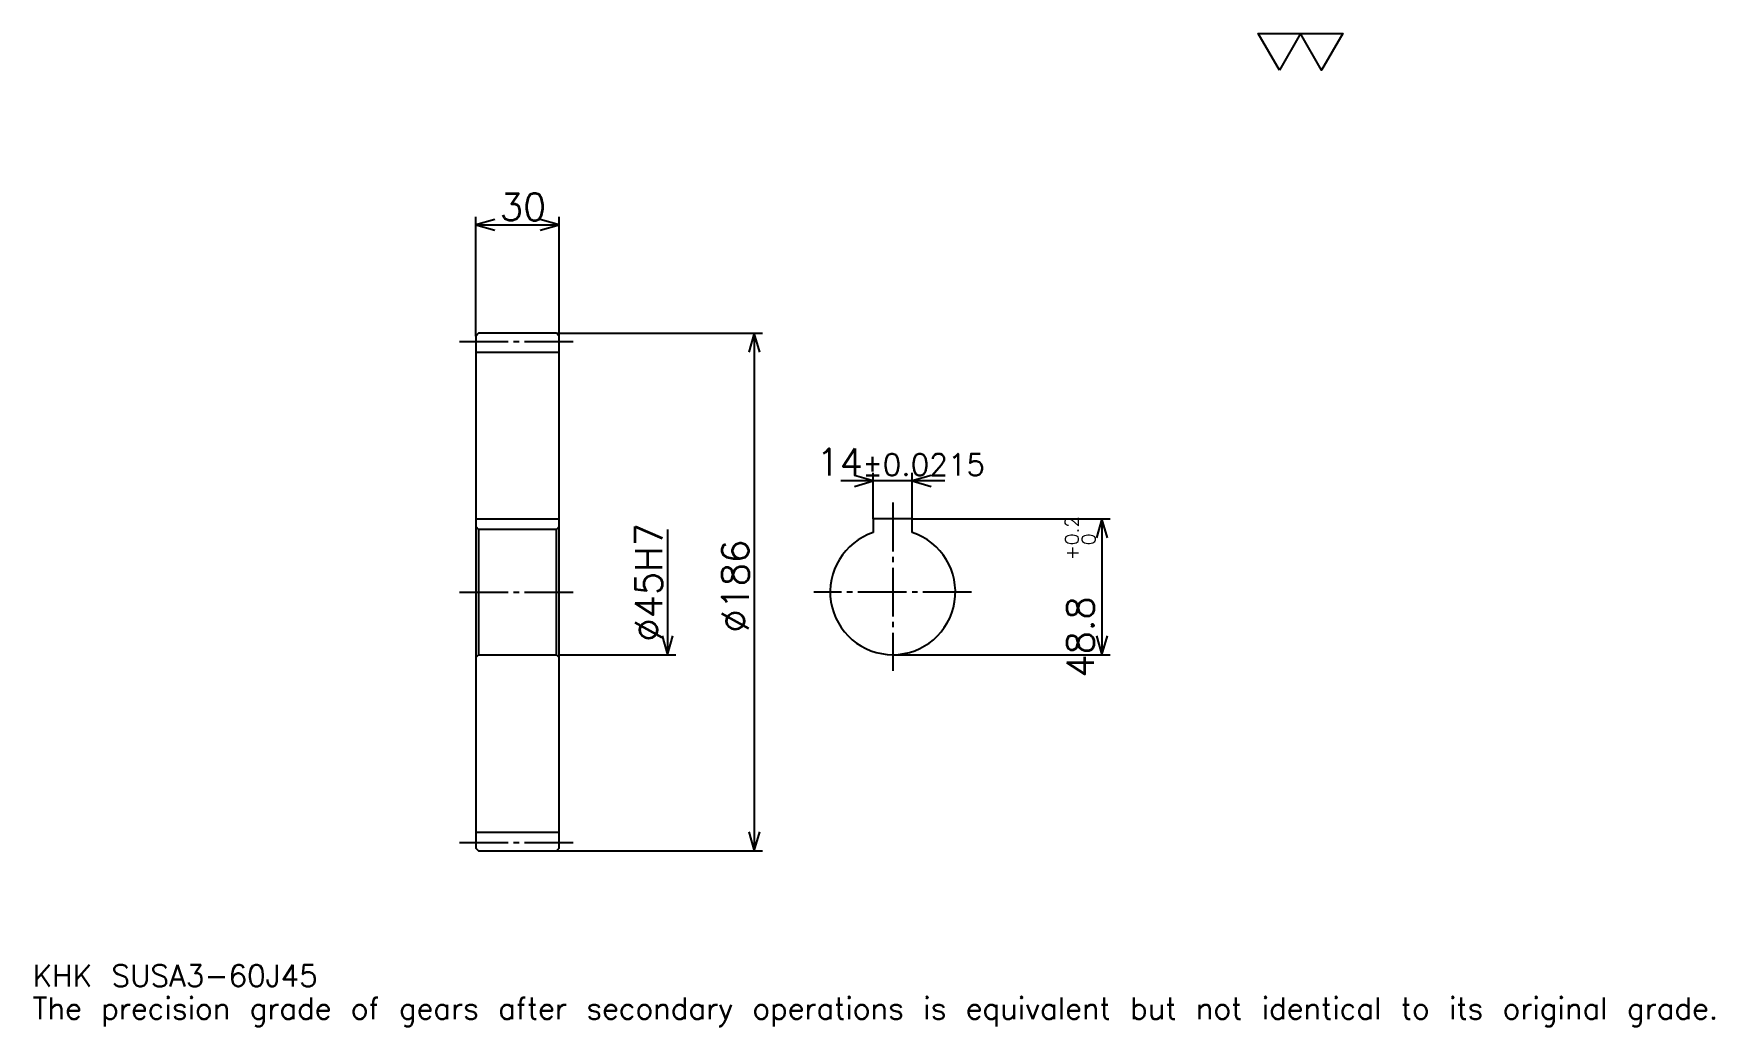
# Model space of a CAD drawing. Extents: x 20 to 624, y 7 to 364.
import ezdxf

# ---------------------------------------------------------------- set-up
doc = ezdxf.new("R2010")
doc.units = 0
doc.linetypes.add('DASHDOT', pattern=[23.380436, 17.535326, -1.94837, 1.94837, -1.94837])
doc.layers.get('0').update_dxf_attribs({"linetype": 'CONTINUOUS'})
doc.layers.add('DASHDOT', color=6, linetype='DASHDOT')
doc.styles.add('KANJI', font='TXT', dxfattribs={"bigfont": 'BIGFONT'})

msp = doc.modelspace()

# ---------------------------------------------------------------- linework, layer by layer
at = {"color": 5}
for p, q in [((178.725555, 256.210602), (178.725555, 298.100555)), ((208.725555, 256.210602), (208.725555, 298.100555)), ((178.725555, 295.177979), (208.725555, 295.177979)), ((178.725555, 255.210602), (178.725555, 256.210602)), ((207.725555, 256.210602), (208.725555, 256.210602)), ((208.725555, 256.210602), (281.789429, 256.210602)), ((208.725555, 255.210602), (208.725555, 256.210602)), ((278.866852, 256.210602), (278.866852, 70.210602)), ((321.644043, 189.510605), (321.644043, 206.071747)), ((335.644043, 189.510605), (335.644043, 206.071747)), ((347.334229, 203.149185), (309.953796, 203.149185)), ((335.644043, 189.510605), (406.759521, 189.510605)), ((403.836975, 189.510605), (403.836975, 140.710602)), ((247.692947, 185.710602), (247.692947, 140.710602)), ((208.725555, 140.710602), (250.615509, 140.710602)), ((328.644043, 140.710602), (406.759521, 140.710602)), ((207.725555, 70.210602), (208.725555, 70.210602)), ((208.725555, 70.210602), (281.789429, 70.210602))]:
    msp.add_line(p, q, dxfattribs=at)
at = {"color": 4}
for p, q in [((178.725555, 249.460602), (208.725555, 249.460602)), ((178.725555, 189.510605), (208.725555, 189.510605)), ((208.725555, 186.710602), (207.725555, 185.710602)), ((178.725555, 139.710602), (179.725555, 140.710602)), ((208.725555, 139.710602), (207.725555, 140.710602)), ((178.725555, 76.960602), (208.725555, 76.960602))]:
    msp.add_line(p, q, dxfattribs=at)
at = {"color": 7}
msp.add_lwpolyline([(467.608704, 350.706512), (460.010071, 363.877502), (490.404633, 363.877502), (482.806, 350.706512), (475.207336, 363.877502), (467.608704, 350.706512)], dxfattribs=at)
at = {"color": 5}
for points in [[(185.544846, 297.126343), (178.725555, 295.177979), (185.544846, 293.229614)], [(201.906265, 293.229614), (208.725555, 295.177979), (201.906265, 297.126343)], [(280.815247, 249.391312), (278.866852, 256.210602), (276.918488, 249.391312)], [(314.824738, 201.200821), (321.644043, 203.149185), (314.824738, 205.097565)], [(342.463318, 205.097565), (335.644043, 203.149185), (342.463318, 201.200821)], [(405.785339, 182.691315), (403.836975, 189.510605), (401.888611, 182.691315)], [(245.744568, 147.529892), (247.692947, 140.710602), (249.641327, 147.529892)], [(401.888611, 147.529892), (403.836975, 140.710602), (405.785339, 147.529892)], [(276.918488, 77.029892), (278.866852, 70.210602), (280.815247, 77.029892)]]:
    msp.add_lwpolyline(points, dxfattribs=at)
at = {"color": 4}
for points in [[(178.725555, 139.710602), (178.725555, 71.210602), (179.725555, 70.210602), (207.725555, 70.210602), (208.725555, 71.210602), (208.725555, 255.210602), (207.725555, 256.210602), (179.725555, 256.210602), (178.725555, 255.210602), (178.725555, 139.710602)], [(335.644043, 184.594009), (335.644043, 189.510605), (321.644043, 189.510605), (321.644043, 184.594009)], [(178.725555, 186.710602), (179.725555, 185.710602), (179.725555, 140.710602), (207.725555, 140.710602), (207.725555, 185.710602), (179.725555, 185.710602)]]:
    msp.add_lwpolyline(points, dxfattribs=at)
msp.add_arc((328.644043, 163.210602), 22.5, 108.12620381, 71.87379619, dxfattribs=at)
at = {"layer": 'DASHDOT', "color": 7}
for p, q in [((172.880447, 253.210602), (214.570663, 253.210602)), ((328.644043, 195.355713), (328.644043, 134.865494)), ((172.880447, 163.210602), (214.570663, 163.210602)), ((356.989136, 163.210602), (300.29892, 163.210602)), ((172.880447, 73.210602), (214.570663, 73.210602))]:
    msp.add_line(p, q, dxfattribs=at)

# ---------------------------------------------------------------- texts
at = {"color": 7, "style": 'KANJI'}
for s, height, p in [('30', 9.741848, (187.393356, 296.736694)), ('14', 9.741848, (301.228546, 205.097565)), ('%%p0.0215', 7.793478, (317.691071, 205.097565)), ('KHK SUSA3-60J45', 7.793478, (19.483696, 21.432066)), ('The precision grade of gears after secondary operations is equivalent but not identical to its original grade.', 7.793478, (19.483696, 9.741848))]:
    msp.add_text(s, height=height, dxfattribs=at).set_placement(p)
for s, height, p in [('0.2', 4.870924, (395.458984, 180.075104)), ('%%c45H7', 9.741848, (245.744568, 145.431732)), ('0', 4.870924, (401.498901, 180.075104)), ('%%c186', 9.741848, (276.918488, 148.597839)), ('+', 4.870924, (395.458984, 174.619675)), ('48.8', 9.741848, (400.914398, 132.453094))]:
    msp.add_text(s, height=height, rotation=90, dxfattribs=at).set_placement(p)

doc.saveas('drawing.dxf')
